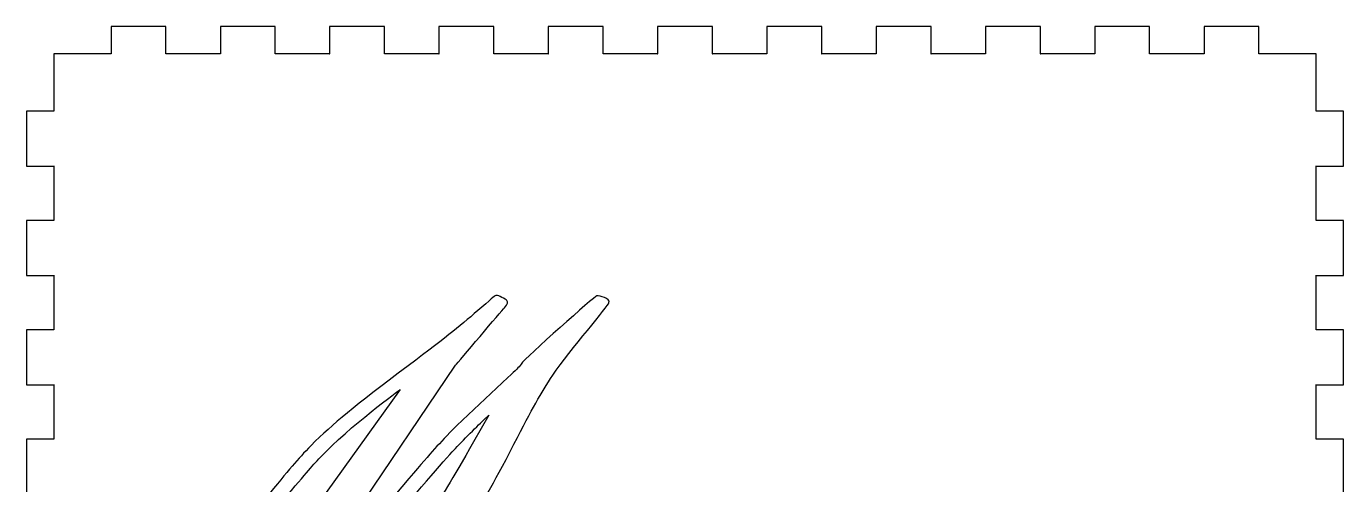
# Model space of a CAD drawing. Extents: x 5 to 509, y -8625 to -7917.
# Drawn here: x 265.3 to 506.4, y -8467.7 to -8383.9 of the extents above; entities that cross this region are included whole.
import ezdxf

# ---------------------------------------------------------------- set-up
doc = ezdxf.new("R2010")
doc.units = 0
doc.layers.add('Corps', color=7, linetype='CONTINUOUS')

msp = doc.modelspace()

# ---------------------------------------------------------------- linework, layer by layer
at = {"layer": 'Corps', "color": 6}
for p, q in [((280.832246, -8383.93002), (280.832246, -8388.93002)), ((290.851746, -8383.91002), (280.851746, -8383.91002)), ((290.871246, -8388.93002), (290.871246, -8383.93002)), ((300.832246, -8383.93002), (300.832246, -8388.93002)), ((310.851756, -8383.91002), (300.851746, -8383.91002)), ((310.871256, -8388.93002), (310.871256, -8383.93002)), ((320.832246, -8383.93002), (320.832246, -8388.93002)), ((330.851756, -8383.91002), (320.851746, -8383.91002)), ((330.871256, -8388.93002), (330.871256, -8383.93002)), ((340.832256, -8383.93002), (340.832256, -8388.93002)), ((350.851756, -8383.91002), (340.851756, -8383.91002)), ((350.871256, -8388.93002), (350.871256, -8383.93002)), ((360.832256, -8383.93002), (360.832256, -8388.93002)), ((370.851746, -8383.91002), (360.851756, -8383.91002)), ((370.871246, -8388.93002), (370.871246, -8383.93002)), ((380.832256, -8383.93002), (380.832256, -8388.93002)), ((390.851756, -8383.91002), (380.851756, -8383.91002)), ((390.871256, -8388.93002), (390.871256, -8383.93002)), ((400.832256, -8383.93002), (400.832256, -8388.93002)), ((410.851756, -8383.91002), (400.851756, -8383.91002)), ((410.871256, -8388.93002), (410.871256, -8383.93002)), ((420.832256, -8383.93002), (420.832256, -8388.93002)), ((430.851756, -8383.91002), (420.851756, -8383.91002)), ((430.871256, -8388.93002), (430.871256, -8383.93002)), ((440.832256, -8383.93002), (440.832256, -8388.93002)), ((450.851756, -8383.91002), (440.851756, -8383.91002)), ((450.871256, -8388.93002), (450.871256, -8383.93002)), ((460.832256, -8383.93002), (460.832256, -8388.93002)), ((470.851756, -8383.91002), (460.851756, -8383.91002)), ((470.871256, -8388.93002), (470.871256, -8383.93002)), ((480.832256, -8383.93002), (480.832256, -8388.93002)), ((490.851756, -8383.91002), (480.851756, -8383.91002)), ((490.871256, -8388.93002), (490.871256, -8383.93002)), ((270.332246, -8388.93002), (270.332246, -8388.93002)), ((270.332246, -8388.93002), (270.332246, -8399.43002)), ((280.851746, -8388.91002), (270.351746, -8388.91002)), ((300.851746, -8388.91002), (290.851746, -8388.91002)), ((320.851746, -8388.91002), (310.851756, -8388.91002)), ((340.851756, -8388.91002), (330.851756, -8388.91002)), ((360.851756, -8388.91002), (350.851756, -8388.91002)), ((380.851756, -8388.91002), (370.851746, -8388.91002)), ((400.851756, -8388.91002), (390.851756, -8388.91002)), ((420.851756, -8388.91002), (410.851756, -8388.91002)), ((440.851756, -8388.91002), (430.851756, -8388.91002)), ((460.851756, -8388.91002), (450.851756, -8388.91002)), ((480.851756, -8388.91002), (470.851756, -8388.91002)), ((501.351756, -8388.91002), (490.851756, -8388.91002)), ((501.351756, -8388.91002), (501.351756, -8388.91002)), ((501.371256, -8399.43002), (501.371256, -8388.93002)), ((265.332246, -8399.43002), (265.332246, -8409.43002)), ((270.351746, -8399.41002), (265.351746, -8399.41002)), ((506.351756, -8399.41002), (501.351756, -8399.41002)), ((506.371256, -8409.43002), (506.371256, -8399.43002)), ((265.351746, -8409.45002), (270.351746, -8409.45002)), ((270.332246, -8409.43002), (270.332246, -8419.43002)), ((501.351756, -8409.45002), (506.351756, -8409.45002)), ((501.371256, -8419.43002), (501.371256, -8409.43002)), ((265.332246, -8419.43002), (265.332246, -8429.43002)), ((270.351746, -8419.41002), (265.351746, -8419.41002)), ((506.351756, -8419.41002), (501.351756, -8419.41002)), ((506.371256, -8429.43002), (506.371256, -8419.43002)), ((265.351746, -8429.45002), (270.351746, -8429.45002)), ((270.332246, -8429.43002), (270.332246, -8439.43002)), ((501.351756, -8429.45002), (506.351756, -8429.45002)), ((501.371256, -8439.43002), (501.371256, -8429.43002)), ((265.332246, -8439.43002), (265.332246, -8449.43002)), ((270.351746, -8439.41002), (265.351746, -8439.41002)), ((506.351756, -8439.41002), (501.351756, -8439.41002)), ((506.371256, -8449.43002), (506.371256, -8439.43002)), ((265.351746, -8449.45002), (270.351746, -8449.45002)), ((270.332246, -8449.43002), (270.332246, -8459.43002)), ((501.351756, -8449.45002), (506.351756, -8449.45002)), ((501.371256, -8459.43002), (501.371256, -8449.43002)), ((265.332246, -8459.43002), (265.332246, -8469.43002)), ((270.351746, -8459.41002), (265.351746, -8459.41002)), ((506.351756, -8459.41002), (501.351756, -8459.41002)), ((506.371256, -8469.43002), (506.371256, -8459.43002))]:
    msp.add_line(p, q, dxfattribs=at)
at = {"layer": 'Corps', "color": 3}
for p, q in [((324.668066, -8474.28222), (343.881566, -8445.84312)), ((353.412076, -8448.13052), (344.110306, -8456.89852)), ((333.741106, -8450.34152), (315.976236, -8474.96842)), ((349.981096, -8454.99242), (347.160066, -8459.87202)), ((348.989916, -8455.90742), (349.981096, -8454.99242))]:
    msp.add_line(p, q, dxfattribs=at)
at = {"layer": 'Corps', "color": 6}
for points in [[(280.851746, -8383.91002), (280.840046, -8383.91002), (280.832246, -8383.92002), (280.832246, -8383.93002)], [(290.871246, -8383.93002), (290.871246, -8383.91802), (290.863246, -8383.91002), (290.851746, -8383.91002)], [(300.851746, -8383.91002), (300.840046, -8383.91002), (300.832246, -8383.92002), (300.832246, -8383.93002)], [(310.871256, -8383.93002), (310.871256, -8383.91802), (310.863256, -8383.91002), (310.851756, -8383.91002)], [(320.851746, -8383.91002), (320.840046, -8383.91002), (320.832246, -8383.92002), (320.832246, -8383.93002)], [(330.871256, -8383.93002), (330.871256, -8383.91802), (330.863256, -8383.91002), (330.851756, -8383.91002)], [(340.851756, -8383.91002), (340.840056, -8383.91002), (340.832256, -8383.92002), (340.832256, -8383.93002)], [(350.871256, -8383.93002), (350.871256, -8383.91802), (350.863256, -8383.91002), (350.851756, -8383.91002)], [(360.851756, -8383.91002), (360.840056, -8383.91002), (360.832256, -8383.92002), (360.832256, -8383.93002)], [(370.871246, -8383.93002), (370.871246, -8383.91802), (370.863246, -8383.91002), (370.851746, -8383.91002)], [(380.851756, -8383.91002), (380.840056, -8383.91002), (380.832256, -8383.92002), (380.832256, -8383.93002)], [(390.871256, -8383.93002), (390.871256, -8383.91802), (390.863256, -8383.91002), (390.851756, -8383.91002)], [(400.851756, -8383.91002), (400.840056, -8383.91002), (400.832256, -8383.92002), (400.832256, -8383.93002)], [(410.871256, -8383.93002), (410.871256, -8383.91802), (410.863256, -8383.91002), (410.851756, -8383.91002)], [(420.851756, -8383.91002), (420.840056, -8383.91002), (420.832256, -8383.92002), (420.832256, -8383.93002)], [(430.871256, -8383.93002), (430.871256, -8383.91802), (430.863256, -8383.91002), (430.851756, -8383.91002)], [(440.851756, -8383.91002), (440.840056, -8383.91002), (440.832256, -8383.92002), (440.832256, -8383.93002)], [(450.871256, -8383.93002), (450.871256, -8383.91802), (450.863256, -8383.91002), (450.851756, -8383.91002)], [(460.851756, -8383.91002), (460.840056, -8383.91002), (460.832256, -8383.92002), (460.832256, -8383.93002)], [(470.871256, -8383.93002), (470.871256, -8383.91802), (470.863256, -8383.91002), (470.851756, -8383.91002)], [(480.851756, -8383.91002), (480.840056, -8383.91002), (480.832256, -8383.92002), (480.832256, -8383.93002)], [(490.871256, -8383.93002), (490.871256, -8383.91802), (490.863256, -8383.91002), (490.851756, -8383.91002)], [(270.351746, -8388.91002), (270.340046, -8388.91002), (270.332246, -8388.92002), (270.332246, -8388.93002)], [(280.832246, -8388.93002), (280.832246, -8388.91802), (280.840246, -8388.91002), (280.851746, -8388.91002)], [(290.851746, -8388.91002), (290.863446, -8388.91002), (290.871246, -8388.92002), (290.871246, -8388.93002)], [(300.832246, -8388.93002), (300.832246, -8388.91802), (300.840246, -8388.91002), (300.851746, -8388.91002)], [(310.851756, -8388.91002), (310.863456, -8388.91002), (310.871256, -8388.92002), (310.871256, -8388.93002)], [(320.832246, -8388.93002), (320.832246, -8388.91802), (320.840246, -8388.91002), (320.851746, -8388.91002)], [(330.851756, -8388.91002), (330.863456, -8388.91002), (330.871256, -8388.92002), (330.871256, -8388.93002)], [(340.832256, -8388.93002), (340.832256, -8388.91802), (340.840256, -8388.91002), (340.851756, -8388.91002)], [(350.851756, -8388.91002), (350.863456, -8388.91002), (350.871256, -8388.92002), (350.871256, -8388.93002)], [(360.832256, -8388.93002), (360.832256, -8388.91802), (360.840256, -8388.91002), (360.851756, -8388.91002)], [(370.851746, -8388.91002), (370.863446, -8388.91002), (370.871246, -8388.92002), (370.871246, -8388.93002)], [(380.832256, -8388.93002), (380.832256, -8388.91802), (380.840256, -8388.91002), (380.851756, -8388.91002)], [(390.851756, -8388.91002), (390.863456, -8388.91002), (390.871256, -8388.92002), (390.871256, -8388.93002)], [(400.832256, -8388.93002), (400.832256, -8388.91802), (400.840256, -8388.91002), (400.851756, -8388.91002)], [(410.851756, -8388.91002), (410.863456, -8388.91002), (410.871256, -8388.92002), (410.871256, -8388.93002)], [(420.832256, -8388.93002), (420.832256, -8388.91802), (420.840256, -8388.91002), (420.851756, -8388.91002)], [(430.851756, -8388.91002), (430.863456, -8388.91002), (430.871256, -8388.92002), (430.871256, -8388.93002)], [(440.832256, -8388.93002), (440.832256, -8388.91802), (440.840256, -8388.91002), (440.851756, -8388.91002)], [(450.851756, -8388.91002), (450.863456, -8388.91002), (450.871256, -8388.92002), (450.871256, -8388.93002)], [(460.832256, -8388.93002), (460.832256, -8388.91802), (460.840256, -8388.91002), (460.851756, -8388.91002)], [(470.851756, -8388.91002), (470.863456, -8388.91002), (470.871256, -8388.92002), (470.871256, -8388.93002)], [(480.832256, -8388.93002), (480.832256, -8388.91802), (480.840256, -8388.91002), (480.851756, -8388.91002)], [(490.851756, -8388.91002), (490.863456, -8388.91002), (490.871256, -8388.92002), (490.871256, -8388.93002)], [(501.371256, -8388.93002), (501.371256, -8388.91802), (501.363256, -8388.91002), (501.351756, -8388.91002)], [(265.351746, -8399.41002), (265.340046, -8399.41002), (265.332246, -8399.42002), (265.332246, -8399.43002)], [(270.332246, -8399.43002), (270.332246, -8399.41802), (270.340246, -8399.41002), (270.351746, -8399.41002)], [(501.351756, -8399.41002), (501.363456, -8399.41002), (501.371256, -8399.42002), (501.371256, -8399.43002)], [(506.371256, -8399.43002), (506.371256, -8399.41802), (506.363256, -8399.41002), (506.351756, -8399.41002)], [(265.332246, -8409.43002), (265.332246, -8409.44202), (265.340246, -8409.45002), (265.351746, -8409.45002)], [(270.351746, -8409.45002), (270.340046, -8409.45002), (270.332246, -8409.44002), (270.332246, -8409.43002)], [(501.371256, -8409.43002), (501.371256, -8409.44202), (501.363256, -8409.45002), (501.351756, -8409.45002)], [(506.351756, -8409.45002), (506.363456, -8409.45002), (506.371256, -8409.44002), (506.371256, -8409.43002)], [(265.351746, -8419.41002), (265.340046, -8419.41002), (265.332246, -8419.42002), (265.332246, -8419.43002)], [(270.332246, -8419.43002), (270.332246, -8419.41802), (270.340246, -8419.41002), (270.351746, -8419.41002)], [(501.351756, -8419.41002), (501.363456, -8419.41002), (501.371256, -8419.42002), (501.371256, -8419.43002)], [(506.371256, -8419.43002), (506.371256, -8419.41802), (506.363256, -8419.41002), (506.351756, -8419.41002)], [(265.332246, -8429.43002), (265.332246, -8429.44202), (265.340246, -8429.45002), (265.351746, -8429.45002)], [(270.351746, -8429.45002), (270.340046, -8429.45002), (270.332246, -8429.44002), (270.332246, -8429.43002)], [(501.371256, -8429.43002), (501.371256, -8429.44202), (501.363256, -8429.45002), (501.351756, -8429.45002)], [(506.351756, -8429.45002), (506.363456, -8429.45002), (506.371256, -8429.44002), (506.371256, -8429.43002)], [(265.351746, -8439.41002), (265.340046, -8439.41002), (265.332246, -8439.42002), (265.332246, -8439.43002)], [(270.332246, -8439.43002), (270.332246, -8439.41802), (270.340246, -8439.41002), (270.351746, -8439.41002)], [(501.351756, -8439.41002), (501.363456, -8439.41002), (501.371256, -8439.42002), (501.371256, -8439.43002)], [(506.371256, -8439.43002), (506.371256, -8439.41802), (506.363256, -8439.41002), (506.351756, -8439.41002)], [(265.332246, -8449.43002), (265.332246, -8449.44202), (265.340246, -8449.45002), (265.351746, -8449.45002)], [(270.351746, -8449.45002), (270.340046, -8449.45002), (270.332246, -8449.44002), (270.332246, -8449.43002)], [(501.371256, -8449.43002), (501.371256, -8449.44202), (501.363256, -8449.45002), (501.351756, -8449.45002)], [(506.351756, -8449.45002), (506.363456, -8449.45002), (506.371256, -8449.44002), (506.371256, -8449.43002)], [(265.351746, -8459.41002), (265.340046, -8459.41002), (265.332246, -8459.42002), (265.332246, -8459.43002)], [(270.332246, -8459.43002), (270.332246, -8459.41802), (270.340246, -8459.41002), (270.351746, -8459.41002)], [(501.351756, -8459.41002), (501.363456, -8459.41002), (501.371256, -8459.42002), (501.371256, -8459.43002)], [(506.371256, -8459.43002), (506.371256, -8459.41802), (506.363256, -8459.41002), (506.351756, -8459.41002)]]:
    msp.add_open_spline(points, degree=3, dxfattribs=at)
at = {"layer": 'Corps', "color": 3}
for points in [[(351.353486, -8433.11042), (351.124756, -8433.11042), (350.743536, -8433.41542), (348.684946, -8435.24522)], [(353.259586, -8434.02532), (353.107096, -8433.79662), (351.658466, -8433.11042), (351.353486, -8433.11042)], [(369.728296, -8433.18662), (369.423326, -8433.18662), (356.690576, -8444.47072), (355.851886, -8445.69062)], [(371.939376, -8434.48282), (372.244356, -8433.64412), (370.185766, -8433.18662), (369.728296, -8433.18662)], [(348.684946, -8435.24522), (344.720256, -8438.67622), (342.966636, -8440.12482), (335.189746, -8445.99562)], [(343.881566, -8445.84312), (344.262786, -8445.46192), (352.420906, -8435.77892), (352.802126, -8435.39772)], [(352.802126, -8435.39772), (353.412076, -8434.55902), (353.564566, -8434.40652), (353.259586, -8434.02532)], [(361.646436, -8447.67302), (364.848676, -8443.02212), (371.939376, -8434.94022), (371.939376, -8434.48282)], [(335.189746, -8445.99562), (325.125526, -8453.54382), (321.618296, -8456.44112), (317.424876, -8460.55822)], [(355.851886, -8445.69062), (355.318176, -8446.37682), (355.089446, -8446.68182), (353.412076, -8448.13052)], [(354.555736, -8460.32952), (357.986726, -8453.62002), (359.435356, -8451.18022), (361.646436, -8447.67302)], [(319.178496, -8462.69312), (324.363086, -8457.12732), (333.741106, -8450.34152), (333.741106, -8450.34152)], [(344.110306, -8456.89852), (340.374346, -8460.71072), (339.916876, -8461.24442), (335.342236, -8466.58152)], [(343.271616, -8461.70192), (344.567766, -8460.32952), (347.693766, -8457.12732), (348.989916, -8455.90742)], [(347.160066, -8459.87202), (343.042886, -8467.19152), (341.365516, -8469.78382), (338.849466, -8473.59602)], [(345.025226, -8476.49322), (349.371146, -8470.08872), (350.286066, -8468.56392), (354.555736, -8460.32952)], [(317.424876, -8460.55822), (314.832576, -8463.22682), (313.536426, -8464.75172), (309.038026, -8470.31752)], [(311.325356, -8471.76612), (316.586196, -8465.51412), (317.424876, -8464.52292), (319.178496, -8462.69312)], [(315.671266, -8491.66582), (320.398396, -8489.30232), (338.620726, -8466.65782), (343.271616, -8461.70192)], [(335.342236, -8466.58152), (328.251536, -8474.96842), (322.456986, -8481.67782), (319.788446, -8484.57512)]]:
    msp.add_open_spline(points, degree=3, dxfattribs=at)

doc.saveas('drawing.dxf')
